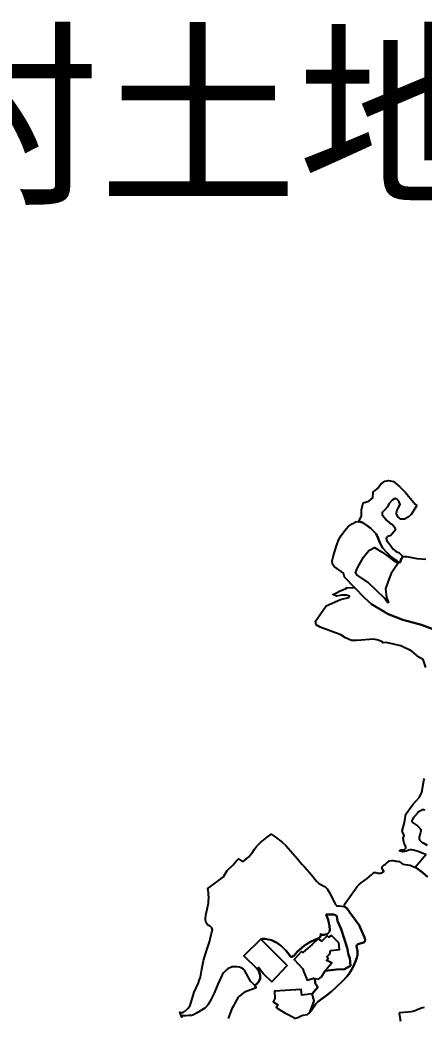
# Model space of a CAD drawing. Header units: millimetres. Extents: x 35444746 to 35449000, y 3482000 to 3488437.
# Drawn here: x 35447289 to 35447621, y 3487617 to 3488437 of the extents above; entities that cross this region are included whole.
import ezdxf
from ezdxf.enums import TextEntityAlignment as Align

# ---------------------------------------------------------------- set-up
doc = ezdxf.new("R2010")
doc.units = ezdxf.units.MM
doc.layers.add('0102图签', color=7, linetype='Continuous')
doc.layers.add('0203.02旱地整理', color=9, linetype='Continuous', true_color=0x808080)
doc.layers.add('0204.02水田整理', color=9, linetype='Continuous', true_color=0x808080)
doc.styles.add('黑体', font='simhei.ttf', dxfattribs={"width": 0.8})

msp = doc.modelspace()

# ---------------------------------------------------------------- linework, layer by layer
at = {"layer": '0203.02旱地整理', "color": 41}
for points in [[(35447615.242, 3488038.357), (35447610.576, 3488030.867), (35447608.065, 3488028.535), (35447605.072, 3488026.931), (35447602.166, 3488026.942), (35447599.671, 3488029.05), (35447598.549, 3488031.395), (35447598.881, 3488033.896), (35447599.87, 3488036.15), (35447601.595, 3488038.957), (35447600.482, 3488041.696), (35447598.878, 3488043.391), (35447597.171, 3488044.054), (35447594.991, 3488042.692), (35447592.686, 3488039.973), (35447590.805, 3488036.996), (35447588.776, 3488034.418), (35447586.828, 3488032.569), (35447586.821, 3488030.543), (35447588.435, 3488028.592), (35447590.695, 3488025.99), (35447592.795, 3488023.876), (35447595.302, 3488022.489), (35447596.835, 3488020.457), (35447597.88, 3488018.265), (35447594.055, 3488013.659), (35447591.403, 3488012.65), (35447590.179, 3488011.192), (35447590.66, 3488009.24), (35447592.36, 3488007.365), (35447593.977, 3488005.166), (35447595.917, 3488002.477), (35447598.347, 3488000.356), (35447599.333, 3488000), (35447600.62, 3487999.535), (35447603.759, 3487996.21), (35447602.53, 3487994.098), (35447601.508, 3487991.673), (35447600.767, 3487991.523), (35447600, 3487991.788), (35447598.862, 3487992.808), (35447594.395, 3487995.836), (35447590.351, 3488000), (35447587.055, 3488003.394), (35447585.03, 3488007.908), (35447583.184, 3488012.024), (35447581.894, 3488014.874), (35447579.788, 3488017.076), (35447577.115, 3488019.686), (35447573.872, 3488022.055), (35447570.548, 3488024.262), (35447567.625, 3488025.166), (35447569.824, 3488029.873), (35447569.950014, 3488034.702057), (35447571.292088, 3488040.300027), (35447575.978131, 3488041.754115), (35447579.05728, 3488044.457981), (35447579.399, 3488049.547), (35447580.936, 3488050.511), (35447582.88, 3488052.199), (35447585.825, 3488055.799), (35447589.008398, 3488058.291061), (35447591.905, 3488058.737), (35447596.016, 3488057.909), (35447601.153, 3488053.789), (35447605.97, 3488048.857), (35447613.994, 3488039.243)], [(35447615.242, 3488038.357), (35447610.576, 3488030.867), (35447608.065, 3488028.535), (35447605.072, 3488026.931), (35447602.166, 3488026.942), (35447599.671, 3488029.05), (35447598.549, 3488031.395), (35447598.881, 3488033.896), (35447599.87, 3488036.15), (35447601.595, 3488038.957), (35447600.482, 3488041.696), (35447598.878, 3488043.391), (35447597.171, 3488044.054), (35447594.991, 3488042.692), (35447592.686, 3488039.973), (35447590.805, 3488036.996), (35447588.776, 3488034.418), (35447586.828, 3488032.569), (35447586.821, 3488030.543), (35447588.435, 3488028.592), (35447590.695, 3488025.99), (35447592.795, 3488023.876), (35447595.302, 3488022.489), (35447596.835, 3488020.457), (35447597.88, 3488018.265), (35447594.055, 3488013.659), (35447591.403, 3488012.65), (35447590.179, 3488011.192), (35447590.66, 3488009.24), (35447592.36, 3488007.365), (35447593.977, 3488005.166), (35447595.917, 3488002.477), (35447598.347, 3488000.356), (35447599.333, 3488000), (35447600.62, 3487999.535), (35447603.759, 3487996.21), (35447602.53, 3487994.098), (35447601.508, 3487991.673), (35447600.767, 3487991.523), (35447600, 3487991.788), (35447598.862, 3487992.808), (35447594.395, 3487995.836), (35447590.351, 3488000), (35447587.055, 3488003.394), (35447585.03, 3488007.908), (35447583.184, 3488012.024), (35447581.894, 3488014.874), (35447579.788, 3488017.076), (35447577.115, 3488019.686), (35447573.872, 3488022.055), (35447570.548, 3488024.262), (35447567.625, 3488025.166), (35447569.824, 3488029.873), (35447569.950014, 3488034.702057), (35447571.292088, 3488040.300027), (35447575.978131, 3488041.754115), (35447579.05728, 3488044.457981), (35447579.399, 3488049.547), (35447580.936, 3488050.511), (35447582.88, 3488052.199), (35447585.825, 3488055.799), (35447589.008398, 3488058.291061), (35447591.905, 3488058.737), (35447596.016, 3488057.909), (35447601.153, 3488053.789), (35447605.97, 3488048.857), (35447613.994, 3488039.243)], [(35447472.326, 3487745.597), (35447475.978, 3487748.399), (35447477.188, 3487749.538), (35447478.436, 3487750.851), (35447480.546, 3487753.677), (35447481.949892, 3487755.766073), (35447483.435, 3487757.976), (35447486.846, 3487761.282), (35447492.292, 3487765.841), (35447495.650306, 3487768.205803), (35447498.919, 3487766.094), (35447504.639, 3487761.617), (35447507.689, 3487758.94), (35447517.146, 3487747.912), (35447520.909, 3487743.624), (35447522.878116, 3487741.477867), (35447528.657, 3487734.88), (35447532.832, 3487729.498), (35447534.017809, 3487728.426789), (35447534.529, 3487727.965), (35447539.493, 3487725.146), (35447540.366, 3487724.562), (35447540.883, 3487724.136), (35447541.149, 3487723.859), (35447541.577, 3487723.299), (35447543.171, 3487720.519), (35447548.591, 3487710.456), (35447548.747, 3487710.218), (35447549.021, 3487709.919), (35447549.371, 3487709.638), (35447549.898, 3487709.45), (35447551.843, 3487709.296), (35447555.375, 3487708.79), (35447555.655, 3487708.661), (35447556.711, 3487708.177), (35447557.197, 3487707.801), (35447557.689, 3487707.322), (35447560.34, 3487703.748), (35447567.872, 3487693.335), (35447568.642, 3487691.59), (35447570.581, 3487687.2), (35447572.389, 3487683.347), (35447572.652, 3487682.401), (35447572.778, 3487681.49), (35447572.68, 3487680.204), (35447572.598, 3487679.921), (35447572.535, 3487679.704), (35447572.269, 3487679.368), (35447567.167, 3487677.799), (35447566.633, 3487677.535), (35447566.151, 3487677.19), (35447565.911, 3487676.932), (35447565.673, 3487676.531), (35447565.67, 3487676.207), (35447566.475, 3487672.013), (35447566.562, 3487670.815), (35447566.584, 3487669.554), (35447566.512, 3487668.714), (35447566.353, 3487667.784), (35447566.066, 3487666.615), (35447564.635, 3487663.027), (35447563.06, 3487659.242), (35447560.872, 3487655.404), (35447559.394, 3487653.186), (35447557.765, 3487651.194), (35447555.025, 3487648.273), (35447548.626, 3487642.197), (35447545.077, 3487638.943), (35447544.441, 3487638.36), (35447542.469, 3487636.76), (35447534.952, 3487631.257), (35447533.878, 3487630.371), (35447533.075, 3487629.633), (35447532.291, 3487628.734), (35447527.442, 3487621.618), (35447530.993, 3487631.349), (35447529.25, 3487637.155), (35447533.961, 3487642.457), (35447531.688, 3487645.652), (35447531.449, 3487649.667), (35447534.566, 3487649.201), (35447536.829, 3487650.897), (35447540.061, 3487655.883), (35447549.333, 3487656.907), (35447555.88, 3487657.365), (35447560.861, 3487659.988), (35447560.339, 3487666.408), (35447559.16, 3487669.156), (35447557.973, 3487674.729), (35447553.042, 3487690.236), (35447550.225, 3487697.04), (35447549.651, 3487700.808), (35447548.566, 3487701.583), (35447547.048, 3487702.263), (35447545.994, 3487702.311), (35447544.218, 3487702.296), (35447541.288, 3487702.108), (35447540.865, 3487702.227), (35447542.436, 3487697.862), (35447542.811, 3487696.576), (35447543.076, 3487695.445), (35447543.581, 3487692.887), (35447543.657, 3487692.324), (35447543.75, 3487689.827), (35447543.706, 3487689.16), (35447543.62, 3487688.675), (35447543.414, 3487687.953), (35447543.067, 3487687.382), (35447542.686, 3487687.025), (35447542.091, 3487686.569), (35447541.339, 3487686.128), (35447540.035, 3487685.679), (35447539.251, 3487685.547), (35447538.494, 3487685.525), (35447537.199, 3487685.611), (35447536.133, 3487686.061), (35447536.317, 3487685.364), (35447536.352, 3487685.057), (35447536.236, 3487684.409), (35447535.898, 3487683.49), (35447535.218, 3487682.928), (35447531.942, 3487681.626), (35447527.336, 3487679.584), (35447524.509, 3487677.803), (35447523.085, 3487676.769), (35447518.767, 3487673.13), (35447517.329, 3487671.689), (35447514.126, 3487668.311), (35447513.072, 3487667.626), (35447512.667, 3487667.468), (35447512.31, 3487667.408), (35447511.855, 3487667.505), (35447511.555, 3487667.71), (35447509.209, 3487670.786), (35447507.682, 3487672.673), (35447506.794, 3487673.574), (35447503.801, 3487676.326), (35447502.258, 3487677.599), (35447500.072, 3487679.092), (35447499.186, 3487679.592), (35447496.688, 3487680.709), (35447495.754, 3487681.069), (35447494.786, 3487681.379), (35447493.197, 3487681.773), (35447490.686, 3487682.157), (35447489.592, 3487682.194), (35447488.956, 3487682.134), (35447488.073, 3487682.11), (35447487.089, 3487682.01), (35447473.111, 3487668.199), (35447484.002, 3487657.615), (35447485.34, 3487655.625), (35447486.096, 3487654.016), (35447486.354, 3487653.144), (35447486.594, 3487651.933), (35447486.634, 3487650.367), (35447486.475, 3487649.497), (35447486.087, 3487648.327), (35447485.338, 3487647.11), (35447483.951, 3487645.368), (35447482.693, 3487644.305), (35447482.284, 3487643.872), (35447478.637, 3487647.458), (35447473.679, 3487656.345), (35447473.089, 3487657.071), (35447472.834, 3487657.277), (35447471.53, 3487658.143), (35447470.912, 3487658.404), (35447469.472, 3487658.862), (35447467.497, 3487659.172), (35447466.333, 3487659.265), (35447465.307, 3487659.271), (35447463.542, 3487659.089), (35447462.429, 3487658.775), (35447461.647, 3487658.491), (35447460.36, 3487657.762), (35447458.975, 3487656.68), (35447457.848, 3487655.725), (35447456.428, 3487654.194), (35447455.361, 3487652.662), (35447453.6, 3487649.082), (35447451.848, 3487645.101), (35447448.826, 3487637.537), (35447448.015, 3487635.842), (35447446.378, 3487632.697), (35447444.158, 3487628.79), (35447443.763, 3487628.225), (35447443.058, 3487627.216), (35447442.283, 3487626.29), (35447441.07, 3487625.25), (35447439.835, 3487624.381), (35447434.842, 3487621.47), (35447431.825, 3487619.845), (35447430.123, 3487619.342), (35447427.811, 3487619.118), (35447425.759, 3487619.004), (35447422.912, 3487618.974), (35447422.598, 3487618.847), (35447422.323, 3487618.531), (35447422.211, 3487618.245), (35447422.179, 3487617.734), (35447420.643, 3487621.888), (35447421.874962, 3487621.71373), (35447422.276, 3487621.657), (35447422.574018, 3487621.703883), (35447423.185, 3487621.8), (35447423.687, 3487621.964), (35447424.492, 3487622.429), (35447425.132283, 3487622.967663), (35447426.105, 3487623.786), (35447427.205, 3487624.977), (35447429.098954, 3487627.522013), (35447431.143, 3487634.945), (35447432.304, 3487638.316), (35447435.769, 3487646.009), (35447436.528201, 3487647.969922), (35447437.591, 3487650.715), (35447438.713, 3487657.323), (35447440.057, 3487664.474), (35447442.602, 3487672.258), (35447445.235, 3487680.545), (35447445.859094, 3487683.334979), (35447446.91, 3487688.033), (35447447.307, 3487689.589), (35447446.912, 3487691.338), (35447445.48, 3487692.616), (35447443.514, 3487693.531), (35447442.244, 3487695.444), (35447441.706, 3487697.439), (35447441.673, 3487698.875), (35447442.005, 3487701.728), (35447444.029, 3487711.547), (35447444.129869, 3487713.207008), (35447444.309, 3487716.155), (35447444.165922, 3487718.517995), (35447444.082, 3487719.904), (35447443.435, 3487723.547), (35447450.842698, 3487729.088404), (35447456.39013, 3487733.238218), (35447459.48124, 3487738.411753), (35447464.046118, 3487742.847128), (35447467.207063, 3487746.252068), (35447468.758196, 3487747.912873)], [(35447472.326, 3487745.597), (35447475.978, 3487748.399), (35447477.188, 3487749.538), (35447478.436, 3487750.851), (35447480.546, 3487753.677), (35447481.949892, 3487755.766073), (35447483.435, 3487757.976), (35447486.846, 3487761.282), (35447492.292, 3487765.841), (35447495.650306, 3487768.205803), (35447498.919, 3487766.094), (35447504.639, 3487761.617), (35447507.689, 3487758.94), (35447517.146, 3487747.912), (35447520.909, 3487743.624), (35447522.878116, 3487741.477867), (35447528.657, 3487734.88), (35447532.832, 3487729.498), (35447534.017809, 3487728.426789), (35447534.529, 3487727.965), (35447539.493, 3487725.146), (35447540.366, 3487724.562), (35447540.883, 3487724.136), (35447541.149, 3487723.859), (35447541.577, 3487723.299), (35447543.171, 3487720.519), (35447548.591, 3487710.456), (35447548.747, 3487710.218), (35447549.021, 3487709.919), (35447549.371, 3487709.638), (35447549.898, 3487709.45), (35447551.843, 3487709.296), (35447555.375, 3487708.79), (35447555.655, 3487708.661), (35447556.711, 3487708.177), (35447557.197, 3487707.801), (35447557.689, 3487707.322), (35447560.34, 3487703.748), (35447567.872, 3487693.335), (35447568.642, 3487691.59), (35447570.581, 3487687.2), (35447572.389, 3487683.347), (35447572.652, 3487682.401), (35447572.778, 3487681.49), (35447572.68, 3487680.204), (35447572.598, 3487679.921), (35447572.535, 3487679.704), (35447572.269, 3487679.368), (35447567.167, 3487677.799), (35447566.633, 3487677.535), (35447566.151, 3487677.19), (35447565.911, 3487676.932), (35447565.673, 3487676.531), (35447565.67, 3487676.207), (35447566.475, 3487672.013), (35447566.562, 3487670.815), (35447566.584, 3487669.554), (35447566.512, 3487668.714), (35447566.353, 3487667.784), (35447566.066, 3487666.615), (35447564.635, 3487663.027), (35447563.06, 3487659.242), (35447560.872, 3487655.404), (35447559.394, 3487653.186), (35447557.765, 3487651.194), (35447555.025, 3487648.273), (35447548.626, 3487642.197), (35447545.077, 3487638.943), (35447544.441, 3487638.36), (35447542.469, 3487636.76), (35447534.952, 3487631.257), (35447533.878, 3487630.371), (35447533.075, 3487629.633), (35447532.291, 3487628.734), (35447527.442, 3487621.618), (35447530.993, 3487631.349), (35447529.25, 3487637.155), (35447533.961, 3487642.457), (35447531.688, 3487645.652), (35447531.449, 3487649.667), (35447534.566, 3487649.201), (35447536.829, 3487650.897), (35447540.061, 3487655.883), (35447549.333, 3487656.907), (35447555.88, 3487657.365), (35447560.861, 3487659.988), (35447560.339, 3487666.408), (35447559.16, 3487669.156), (35447557.973, 3487674.729), (35447553.042, 3487690.236), (35447550.225, 3487697.04), (35447549.651, 3487700.808), (35447548.566, 3487701.583), (35447547.048, 3487702.263), (35447545.994, 3487702.311), (35447544.218, 3487702.296), (35447541.288, 3487702.108), (35447540.865, 3487702.227), (35447542.436, 3487697.862), (35447542.811, 3487696.576), (35447543.076, 3487695.445), (35447543.581, 3487692.887), (35447543.657, 3487692.324), (35447543.75, 3487689.827), (35447543.706, 3487689.16), (35447543.62, 3487688.675), (35447543.414, 3487687.953), (35447543.067, 3487687.382), (35447542.686, 3487687.025), (35447542.091, 3487686.569), (35447541.339, 3487686.128), (35447540.035, 3487685.679), (35447539.251, 3487685.547), (35447538.494, 3487685.525), (35447537.199, 3487685.611), (35447536.133, 3487686.061), (35447536.317, 3487685.364), (35447536.352, 3487685.057), (35447536.236, 3487684.409), (35447535.898, 3487683.49), (35447535.218, 3487682.928), (35447531.942, 3487681.626), (35447527.336, 3487679.584), (35447524.509, 3487677.803), (35447523.085, 3487676.769), (35447518.767, 3487673.13), (35447517.329, 3487671.689), (35447514.126, 3487668.311), (35447513.072, 3487667.626), (35447512.667, 3487667.468), (35447512.31, 3487667.408), (35447511.855, 3487667.505), (35447511.555, 3487667.71), (35447509.209, 3487670.786), (35447507.682, 3487672.673), (35447506.794, 3487673.574), (35447503.801, 3487676.326), (35447502.258, 3487677.599), (35447500.072, 3487679.092), (35447499.186, 3487679.592), (35447496.688, 3487680.709), (35447495.754, 3487681.069), (35447494.786, 3487681.379), (35447493.197, 3487681.773), (35447490.686, 3487682.157), (35447489.592, 3487682.194), (35447488.956, 3487682.134), (35447488.073, 3487682.11), (35447487.089, 3487682.01), (35447473.111, 3487668.199), (35447484.002, 3487657.615), (35447485.34, 3487655.625), (35447486.096, 3487654.016), (35447486.354, 3487653.144), (35447486.594, 3487651.933), (35447486.634, 3487650.367), (35447486.475, 3487649.497), (35447486.087, 3487648.327), (35447485.338, 3487647.11), (35447483.951, 3487645.368), (35447482.693, 3487644.305), (35447482.284, 3487643.872), (35447478.637, 3487647.458), (35447473.679, 3487656.345), (35447473.089, 3487657.071), (35447472.834, 3487657.277), (35447471.53, 3487658.143), (35447470.912, 3487658.404), (35447469.472, 3487658.862), (35447467.497, 3487659.172), (35447466.333, 3487659.265), (35447465.307, 3487659.271), (35447463.542, 3487659.089), (35447462.429, 3487658.775), (35447461.647, 3487658.491), (35447460.36, 3487657.762), (35447458.975, 3487656.68), (35447457.848, 3487655.725), (35447456.428, 3487654.194), (35447455.361, 3487652.662), (35447453.6, 3487649.082), (35447451.848, 3487645.101), (35447448.826, 3487637.537), (35447448.015, 3487635.842), (35447446.378, 3487632.697), (35447444.158, 3487628.79), (35447443.763, 3487628.225), (35447443.058, 3487627.216), (35447442.283, 3487626.29), (35447441.07, 3487625.25), (35447439.835, 3487624.381), (35447434.842, 3487621.47), (35447431.825, 3487619.845), (35447430.123, 3487619.342), (35447427.811, 3487619.118), (35447425.759, 3487619.004), (35447422.912, 3487618.974), (35447422.598, 3487618.847), (35447422.323, 3487618.531), (35447422.211, 3487618.245), (35447422.179, 3487617.734), (35447420.643, 3487621.888), (35447421.874962, 3487621.71373), (35447422.276, 3487621.657), (35447422.574018, 3487621.703883), (35447423.185, 3487621.8), (35447423.687, 3487621.964), (35447424.492, 3487622.429), (35447425.132283, 3487622.967663), (35447426.105, 3487623.786), (35447427.205, 3487624.977), (35447429.098954, 3487627.522013), (35447431.143, 3487634.945), (35447432.304, 3487638.316), (35447435.769, 3487646.009), (35447436.528201, 3487647.969922), (35447437.591, 3487650.715), (35447438.713, 3487657.323), (35447440.057, 3487664.474), (35447442.602, 3487672.258), (35447445.235, 3487680.545), (35447445.859094, 3487683.334979), (35447446.91, 3487688.033), (35447447.307, 3487689.589), (35447446.912, 3487691.338), (35447445.48, 3487692.616), (35447443.514, 3487693.531), (35447442.244, 3487695.444), (35447441.706, 3487697.439), (35447441.673, 3487698.875), (35447442.005, 3487701.728), (35447444.029, 3487711.547), (35447444.129869, 3487713.207008), (35447444.309, 3487716.155), (35447444.165922, 3487718.517995), (35447444.082, 3487719.904), (35447443.435, 3487723.547), (35447450.842698, 3487729.088404), (35447456.39013, 3487733.238218), (35447459.48124, 3487738.411753), (35447464.046118, 3487742.847128), (35447467.207063, 3487746.252068), (35447468.758196, 3487747.912873)]]:
    msp.add_lwpolyline(points, close=True, dxfattribs=at)
for points in [[(35447622.605926, 3487905.037223), (35447620.376113, 3487911.788221), (35447617.039859, 3487913.488123), (35447611.216128, 3487918.587269), (35447602.108852, 3487922.919034), (35447590.003974, 3487925.730283), (35447587.614012, 3487925.509069), (35447587.451, 3487925.494), (35447587.054, 3487926.085), (35447585.525, 3487926.837), (35447583.431, 3487927.57), (35447579.966, 3487928.308), (35447565.923, 3487927.403), (35447561.736, 3487927.338), (35447556.822, 3487929.44), (35447552.902, 3487931.855), (35447535.799, 3487938.403), (35447532.569, 3487940.195), (35447532.094, 3487943.19), (35447540.832, 3487955.745), (35447552.629, 3487960.999), (35447559.35, 3487962.512), (35447559.853, 3487963.717), (35447557.552, 3487964.493), (35447553.317, 3487964.486), (35447549.34, 3487963.608), (35447546.174, 3487964.992), (35447547.003, 3487965.291), (35447549.377, 3487966.607), (35447551.855, 3487967.869), (35447555.166, 3487969.297), (35447556.544, 3487969.726), (35447557.165, 3487970.052), (35447557.523, 3487970.512), (35447557.609, 3487970.806), (35447564.24, 3487970.634), (35447572.086, 3487962.731), (35447578.012, 3487957.116), (35447589.608, 3487950.248), (35447591.257, 3487949.271), (35447603.836, 3487944.216), (35447619.227, 3487940.132), (35447632.364, 3487935.218)], [(35447622.605926, 3487905.037223), (35447620.376113, 3487911.788221), (35447617.039859, 3487913.488123), (35447611.216128, 3487918.587269), (35447602.108852, 3487922.919034), (35447590.003974, 3487925.730283), (35447587.614012, 3487925.509069), (35447587.451, 3487925.494), (35447587.054, 3487926.085), (35447585.525, 3487926.837), (35447583.431, 3487927.57), (35447579.966, 3487928.308), (35447565.923, 3487927.403), (35447561.736, 3487927.338), (35447556.822, 3487929.44), (35447552.902, 3487931.855), (35447535.799, 3487938.403), (35447532.569, 3487940.195), (35447532.094, 3487943.19), (35447540.832, 3487955.745), (35447552.629, 3487960.999), (35447559.35, 3487962.512), (35447559.853, 3487963.717), (35447557.552, 3487964.493), (35447553.317, 3487964.486), (35447549.34, 3487963.608), (35447546.174, 3487964.992), (35447547.003, 3487965.291), (35447549.377, 3487966.607), (35447551.855, 3487967.869), (35447555.166, 3487969.297), (35447556.544, 3487969.726), (35447557.165, 3487970.052), (35447557.523, 3487970.512), (35447557.609, 3487970.806), (35447564.24, 3487970.634), (35447572.086, 3487962.731), (35447578.012, 3487957.116), (35447589.608, 3487950.248), (35447591.257, 3487949.271), (35447603.836, 3487944.216), (35447619.227, 3487940.132), (35447632.364, 3487935.218)], [(35447624.201, 3487733.225), (35447619.832, 3487736.845), (35447616.749, 3487739.307), (35447614.048, 3487740.96), (35447618.70563, 3487746.543296), (35447622.627, 3487751.44), (35447619.577104, 3487752.708249), (35447617.726, 3487753.478), (35447616.521885, 3487753.826604), (35447612.683, 3487754.938), (35447611.299, 3487755.25), (35447609.76, 3487755.286), (35447608.782, 3487755.064), (35447606.497, 3487754.325), (35447605.372, 3487754.016), (35447604.548, 3487753.842), (35447603.588, 3487753.758), (35447602.997962, 3487753.862785), (35447602.642, 3487753.926), (35447601.176376, 3487754.434239), (35447602.439076, 3487755.238002), (35447604.868085, 3487755.31608), (35447606.225322, 3487756.582965), (35447606.373945, 3487757.959097), (35447604.884912, 3487760.600469), (35447604.140008, 3487764.581029), (35447604.810961, 3487767.192078), (35447603.136069, 3487770.577258), (35447605.048083, 3487777.706485), (35447606.251873, 3487784.715094), (35447612.129061, 3487792.633069), (35447617.412236, 3487798.571886), (35447619.39769, 3487802.685052), (35447621.035052, 3487812.359181), (35447621.497374, 3487813.961162)], [(35447624.201, 3487733.225), (35447619.832, 3487736.845), (35447616.749, 3487739.307), (35447614.048, 3487740.96), (35447618.70563, 3487746.543296), (35447622.627, 3487751.44), (35447619.577104, 3487752.708249), (35447617.726, 3487753.478), (35447616.521885, 3487753.826604), (35447612.683, 3487754.938), (35447611.299, 3487755.25), (35447609.76, 3487755.286), (35447608.782, 3487755.064), (35447606.497, 3487754.325), (35447605.372, 3487754.016), (35447604.548, 3487753.842), (35447603.588, 3487753.758), (35447602.997962, 3487753.862785), (35447602.642, 3487753.926), (35447601.176376, 3487754.434239), (35447602.439076, 3487755.238002), (35447604.868085, 3487755.31608), (35447606.225322, 3487756.582965), (35447606.373945, 3487757.959097), (35447604.884912, 3487760.600469), (35447604.140008, 3487764.581029), (35447604.810961, 3487767.192078), (35447603.136069, 3487770.577258), (35447605.048083, 3487777.706485), (35447606.251873, 3487784.715094), (35447612.129061, 3487792.633069), (35447617.412236, 3487798.571886), (35447619.39769, 3487802.685052), (35447621.035052, 3487812.359181), (35447621.497374, 3487813.961162)], [(35447622.07, 3487788.012), (35447621.051, 3487788.198), (35447619.882, 3487788.169), (35447619.544, 3487788.121), (35447618.2, 3487787.411), (35447616.476, 3487786.196), (35447615.791, 3487785.543), (35447613.261, 3487782.783), (35447612.551, 3487781.787), (35447611.552, 3487779.896), (35447611.268, 3487779.186), (35447611.317, 3487778.499), (35447611.583, 3487777.983), (35447611.797, 3487777.731), (35447615.838, 3487775.012), (35447617.587, 3487773.407), (35447618.013, 3487772.886), (35447618.514, 3487772), (35447618.626, 3487771.363), (35447618.586, 3487770.75), (35447618.294, 3487769.501), (35447617.498, 3487766.799), (35447617.14, 3487765.395), (35447617.13, 3487764.908), (35447617.226, 3487764.237), (35447617.505, 3487763.542), (35447617.812, 3487763.164), (35447618.48, 3487762.54), (35447619.541, 3487761.733), (35447620.506, 3487761.1), (35447623.864, 3487759.1)], [(35447622.07, 3487788.012), (35447621.051, 3487788.198), (35447619.882, 3487788.169), (35447619.544, 3487788.121), (35447618.2, 3487787.411), (35447616.476, 3487786.196), (35447615.791, 3487785.543), (35447613.261, 3487782.783), (35447612.551, 3487781.787), (35447611.552, 3487779.896), (35447611.268, 3487779.186), (35447611.317, 3487778.499), (35447611.583, 3487777.983), (35447611.797, 3487777.731), (35447615.838, 3487775.012), (35447617.587, 3487773.407), (35447618.013, 3487772.886), (35447618.514, 3487772), (35447618.626, 3487771.363), (35447618.586, 3487770.75), (35447618.294, 3487769.501), (35447617.498, 3487766.799), (35447617.14, 3487765.395), (35447617.13, 3487764.908), (35447617.226, 3487764.237), (35447617.505, 3487763.542), (35447617.812, 3487763.164), (35447618.48, 3487762.54), (35447619.541, 3487761.733), (35447620.506, 3487761.1), (35447623.864, 3487759.1)]]:
    msp.add_lwpolyline(points, dxfattribs=at)
at = {"layer": '0204.02水田整理', "color": 51}
for points in [[(35447632.364, 3487935.218), (35447619.227, 3487940.132), (35447603.836, 3487944.216), (35447591.257, 3487949.271), (35447589.608, 3487950.248), (35447578.012, 3487957.116), (35447572.086, 3487962.731), (35447564.24, 3487970.634), (35447555.839, 3487979.447), (35447555.125, 3487982.64), (35447547.415, 3487988.011), (35447545.959, 3487990.049), (35447545.806, 3487992.65), (35447546.631, 3487996.061), (35447547.714655, 3488000.000116), (35447549.673, 3488005.804), (35447551.069, 3488009.619), (35447553.197, 3488013.676), (35447556.138, 3488017.811), (35447558.913, 3488020.971), (35447562.09, 3488023.073), (35447565.185, 3488024.687), (35447567.625, 3488025.166), (35447570.548, 3488024.262), (35447573.872, 3488022.055), (35447577.115, 3488019.686), (35447579.788, 3488017.076), (35447581.894, 3488014.874), (35447583.184, 3488012.024), (35447585.03, 3488007.908), (35447587.055, 3488003.394), (35447590.351, 3488000), (35447594.395, 3487995.836), (35447598.862, 3487992.808), (35447600, 3487991.788), (35447600.767, 3487991.523), (35447601.508, 3487991.673), (35447602.53, 3487994.098), (35447603.759, 3487996.21), (35447606.774, 3487996.454), (35447611.085, 3487995.624), (35447615.313, 3487994.725), (35447622.613, 3487994.09)], [(35447460.612, 3487616.846), (35447463.966, 3487625.514), (35447465.168, 3487627.64), (35447465.826, 3487628.806), (35447468.859, 3487634.173), (35447474.625, 3487638.82), (35447483.302, 3487642.359), (35447482.488, 3487643.569), (35447482.284, 3487643.872), (35447482.693, 3487644.305), (35447483.951, 3487645.368), (35447485.338, 3487647.11), (35447486.087, 3487648.327), (35447486.475, 3487649.497), (35447486.634, 3487650.367), (35447486.594, 3487651.933), (35447486.354, 3487653.144), (35447486.096, 3487654.016), (35447485.34, 3487655.625), (35447484.002, 3487657.615), (35447485.419, 3487658.69), (35447489.318, 3487653.454), (35447496.282, 3487646.917), (35447508.852, 3487660.308), (35447487.089, 3487682.01), (35447488.073, 3487682.11), (35447488.956, 3487682.134), (35447489.592, 3487682.194), (35447490.686, 3487682.157), (35447493.197, 3487681.773), (35447494.786, 3487681.379), (35447495.754, 3487681.069), (35447496.688, 3487680.709), (35447499.186, 3487679.592), (35447500.072, 3487679.092), (35447502.258, 3487677.599), (35447503.801, 3487676.326), (35447506.794, 3487673.574), (35447507.682, 3487672.673), (35447509.209, 3487670.786), (35447511.555, 3487667.71), (35447511.855, 3487667.505), (35447512.31, 3487667.408), (35447512.667, 3487667.468), (35447513.072, 3487667.626), (35447514.126, 3487668.311), (35447517.329, 3487671.689), (35447518.767, 3487673.13), (35447523.085, 3487676.769), (35447524.509, 3487677.803), (35447527.336, 3487679.584), (35447531.942, 3487681.626), (35447535.218, 3487682.928), (35447535.898, 3487683.49), (35447536.236, 3487684.409), (35447536.352, 3487685.057), (35447536.317, 3487685.364), (35447536.133, 3487686.061), (35447537.199, 3487685.611), (35447538.494, 3487685.525), (35447539.251, 3487685.547), (35447540.035, 3487685.679), (35447541.339, 3487686.128), (35447542.091, 3487686.569), (35447542.686, 3487687.025), (35447543.067, 3487687.382), (35447543.414, 3487687.953), (35447543.62, 3487688.675), (35447543.706, 3487689.16), (35447543.75, 3487689.827), (35447543.657, 3487692.324), (35447543.581, 3487692.887), (35447543.076, 3487695.445), (35447542.811, 3487696.576), (35447542.436, 3487697.862), (35447540.865, 3487702.227), (35447541.288, 3487702.108), (35447544.218, 3487702.296), (35447545.994, 3487702.311), (35447547.048, 3487702.263), (35447548.566, 3487701.583), (35447549.651, 3487700.808), (35447550.225, 3487697.04), (35447553.042, 3487690.236), (35447557.973, 3487674.729), (35447559.16, 3487669.156), (35447560.339, 3487666.408), (35447560.861, 3487659.988), (35447555.88, 3487657.365), (35447549.333, 3487656.907), (35447540.061, 3487655.883), (35447541.544, 3487658.17), (35447545.467, 3487662.37), (35447541.167, 3487664.48), (35447542.487, 3487666.176), (35447541.268, 3487667.358), (35447543.811, 3487669.89), (35447544.224, 3487672.712), (35447551.693, 3487673.39), (35447551.312, 3487679.009), (35447545.096, 3487685.046), (35447542.937, 3487683.517), (35447541.677, 3487684.596), (35447537.145, 3487680.217), (35447534.335, 3487682.19), (35447529.357, 3487677.627), (35447521.743, 3487671.014), (35447520.455, 3487671.882), (35447514.579, 3487665.355), (35447521.621, 3487657.593), (35447522.31, 3487655.714), (35447525.277, 3487648.154), (35447530.469, 3487649.814), (35447531.449, 3487649.667), (35447531.688, 3487645.652), (35447533.961, 3487642.457), (35447529.25, 3487637.155), (35447520.669, 3487635.844), (35447520.385, 3487640.596), (35447498.298, 3487639.275), (35447498.665, 3487633.14), (35447497.34, 3487630.345), (35447501.17, 3487627.885), (35447499.65, 3487625.874), (35447500.604, 3487625.275), (35447504.19, 3487623.023), (35447506.42, 3487621.756), (35447508.028, 3487620.888), (35447510.769, 3487619.407), (35447513.169, 3487618.039), (35447513.888, 3487617.569), (35447514.554, 3487617.268), (35447514.969, 3487617.168), (35447515.647, 3487617.085), (35447516.481, 3487617.201), (35447517.404, 3487617.528), (35447519.702, 3487618.66), (35447521.569, 3487619.365), (35447525.504, 3487619.982), (35447526.882, 3487621.145), (35447527.442, 3487621.618), (35447532.291, 3487628.734), (35447533.075, 3487629.633), (35447533.878, 3487630.371), (35447534.952, 3487631.257), (35447542.469, 3487636.76), (35447544.441, 3487638.36), (35447545.077, 3487638.943), (35447548.626, 3487642.197), (35447555.025, 3487648.273), (35447557.765, 3487651.194), (35447559.394, 3487653.186), (35447560.872, 3487655.404), (35447563.06, 3487659.242), (35447564.635, 3487663.027), (35447566.066, 3487666.615), (35447566.353, 3487667.784), (35447566.512, 3487668.714), (35447566.584, 3487669.554), (35447566.562, 3487670.815), (35447566.475, 3487672.013), (35447565.67, 3487676.207), (35447565.673, 3487676.531), (35447565.911, 3487676.932), (35447566.151, 3487677.19), (35447566.633, 3487677.535), (35447567.167, 3487677.799), (35447572.269, 3487679.368), (35447572.535, 3487679.704), (35447572.598, 3487679.921), (35447572.68, 3487680.204), (35447572.778, 3487681.49), (35447572.652, 3487682.401), (35447572.389, 3487683.347), (35447570.581, 3487687.2), (35447568.642, 3487691.59), (35447567.872, 3487693.335), (35447560.34, 3487703.748), (35447557.689, 3487707.322), (35447557.197, 3487707.801), (35447556.711, 3487708.177), (35447555.655, 3487708.661), (35447555.795, 3487709.525), (35447555.962, 3487710.039), (35447556.476, 3487711.371), (35447556.847, 3487712.11), (35447560.132, 3487716.82), (35447564.829, 3487723.169), (35447566.378, 3487725.108), (35447567.724, 3487726.53), (35447569.463, 3487728.176), (35447572.457, 3487730.544), (35447574.392001, 3487731.878001), (35447578.173109, 3487734.857107), (35447579.474111, 3487736.131809), (35447580.372171, 3487736.650997), (35447581.507113, 3487736.627981), (35447583.445999, 3487736.296951), (35447585.835153, 3487736.25172), (35447588.287729, 3487737.594371), (35447586.696824, 3487739.775007), (35447586.728046, 3487740.584218), (35447586.897031, 3487741.385976), (35447587.383047, 3487742.010039), (35447588.540924, 3487742.9831), (35447589.454156, 3487743.67681), (35447590.284191, 3487744.359703), (35447591.137966, 3487744.910042), (35447592.887936, 3487746.328461), (35447594.842469, 3487746.599007), (35447595.818101, 3487746.613974), (35447597.445782, 3487746.202), (35447598.023186, 3487746.055984), (35447599.178005, 3487745.955063), (35447600.740364, 3487745.818733), (35447603.88, 3487743.516), (35447609.716059, 3487742.699121), (35447611.590033, 3487741.789989), (35447613.543638, 3487741.130309), (35447614.048, 3487740.96), (35447616.749, 3487739.307), (35447619.832, 3487736.845), (35447624.201, 3487733.225)], [(35447621.316, 3487625.725), (35447620.119, 3487625.583), (35447618.533, 3487625.125), (35447617.73, 3487624.782), (35447615.577, 3487623.861), (35447613.88, 3487623.194), (35447612.008, 3487622.536), (35447610.323, 3487622.129), (35447608.296, 3487621.89), (35447607.805, 3487621.862), (35447601.151, 3487621.476), (35447600.971, 3487621.357), (35447600.841, 3487620.861), (35447600.858, 3487620.761), (35447601.889, 3487614.687)]]:
    msp.add_lwpolyline(points, dxfattribs=at)
msp.add_lwpolyline([(35447574.842, 3488000), (35447575.985, 3488001.19), (35447580.504, 3488003.589), (35447586.737, 3488000), (35447591.447, 3487996.583), (35447596.419, 3487992.687), (35447598.874, 3487991.595), (35447599.439, 3487990.106), (35447598.026, 3487987.982), (35447594.143, 3487982.283), (35447591.666, 3487976.133), (35447589.602, 3487969.75), (35447590.467, 3487962.705), (35447591.899, 3487958.642), (35447591.067, 3487958.573), (35447588.478, 3487962.377), (35447582.844, 3487967.907), (35447575.383, 3487974.877), (35447565.864, 3487981.162), (35447564.987, 3487982.501), (35447566.116, 3487985.786), (35447568.044, 3487989.614), (35447570.11, 3487993.308), (35447571.503, 3487995.765)], close=True, dxfattribs=at)

# ---------------------------------------------------------------- texts
at = {"layer": '0102图签', "color": 1, "style": '黑体'}
msp.add_text('安县塔水镇龙桥村、七里村、双埝村土地整理项目竣工图', height=120, dxfattribs=at).set_placement((35446780.907959, 3488360.779727, 130), align=Align.MIDDLE)

doc.saveas('drawing.dxf')
